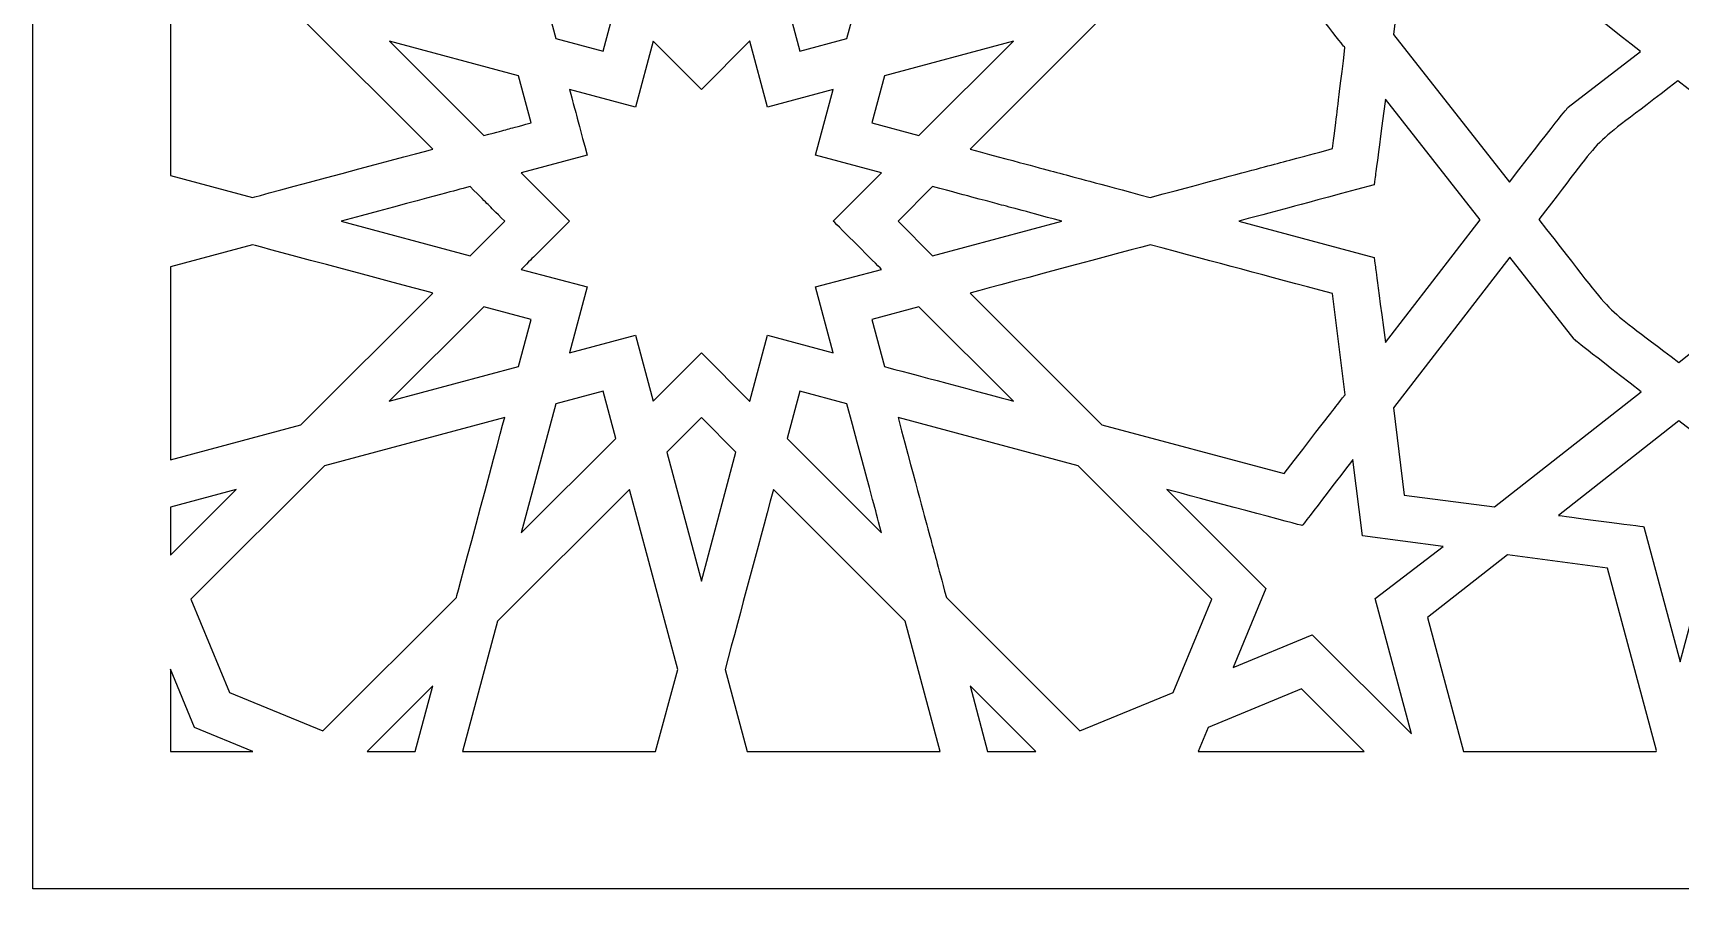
# Model space of a CAD drawing. Header units: millimetres. Extents: x -64 to 64, y -64 to 64.
# Drawn here: x -63.5 to 0, y -63.5 to -30.3 of the extents above; entities that cross this region are included whole.
import ezdxf

# ---------------------------------------------------------------- set-up
doc = ezdxf.new("R2010")
doc.units = ezdxf.units.MM
doc.header["$MEASUREMENT"] = 0
doc.layers.add('layer 1', color=7, linetype='Continuous')

msp = doc.modelspace()

# ---------------------------------------------------------------- linework, layer by layer
at = {"layer": 'layer 1', "color": 250}
for points, knots in [([(-63.5, 63.5), (-63.5, 58.4341), (-63.5, -58.5519), (-63.5, -63.3342), (-63.5, -63.3342), (-51.1634, -63.3342), (24.8624, -63.3342), (36.3756, -63.3342), (36.3756, -63.3342), (36.3756, -63.3342), (36.3312, -63.5), (36.3312, -63.5), (36.3312, -63.5), (36.3312, -63.5), (36.3315, -63.5), (36.3315, -63.5), (36.3315, -63.5), (36.3315, -63.5), (36.376, -63.3342), (36.376, -63.3342), (36.376, -63.3342), (39.6155, -63.3342), (60.3042, -63.3342), (63.5, -63.3342), (63.5, -63.3342), (63.5, -58.9044), (63.5, 59.0741), (63.5, 63.5), (63.5, 63.5), (61.6514, 63.5), (-60.1206, 63.5), (-63.5, 63.5)], [0, 0, 0, 0, 0.1111111, 0.1111111, 0.1111111, 0.1111111, 0.2222222, 0.2222222, 0.2222222, 0.2222222, 0.3333333, 0.3333333, 0.3333333, 0.3333333, 0.4444444, 0.4444444, 0.4444444, 0.4444444, 0.5555556, 0.5555556, 0.5555556, 0.5555556, 0.6666667, 0.6666667, 0.6666667, 0.6666667, 0.7777778, 0.7777778, 0.7777778, 0.7777778, 1, 1, 1, 1]), ([(-44.6758, -25.5834), (-44.6758, -25.5834), (-41.0329, -29.2213), (-41.0329, -29.2213), (-41.0329, -29.2213), (-41.0329, -29.2213), (-41.521, -31.0406), (-41.521, -31.0406), (-41.521, -31.0406), (-41.521, -31.0406), (-43.3426, -30.553), (-43.3426, -30.553), (-43.3426, -30.553), (-43.3426, -30.553), (-44.6758, -25.5834), (-44.6758, -25.5834)], [0, 0, 0, 0, 0.2, 0.2, 0.2, 0.2, 0.4, 0.4, 0.4, 0.4, 0.6, 0.6, 0.6, 0.6, 1, 1, 1, 1]), ([(-30.7846, -25.5838), (-31.2484, -27.3131), (-30.9758, -26.2971), (-32.1179, -30.553), (-32.1179, -30.553), (-32.1179, -30.553), (-33.9389, -31.0406), (-33.9389, -31.0406), (-33.9389, -31.0406), (-33.9389, -31.0406), (-34.4268, -29.2216), (-34.4268, -29.2216), (-34.4268, -29.2216), (-34.4268, -29.2216), (-30.7846, -25.5838), (-30.7846, -25.5838)], [0, 0, 0, 0, 0.2, 0.2, 0.2, 0.2, 0.4, 0.4, 0.4, 0.4, 0.6, 0.6, 0.6, 0.6, 1, 1, 1, 1]), ([(-6.5786, -36.0899), (-6.5786, -36.0899), (-11.0515, -30.3995), (-11.0515, -30.3995), (-11.0515, -30.3995), (-11.0515, -30.3995), (-10.6377, -27.0379), (-10.6377, -27.0379), (-10.6377, -27.0379), (-10.6377, -27.0379), (-7.2291, -26.5896), (-7.2291, -26.5896), (-7.2291, -26.5896), (-4.2788, -28.9031), (-5.5319, -27.9206), (-1.5286, -31.06), (-1.5286, -31.06), (-1.5286, -31.06), (-4.3145, -33.2088), (-4.3145, -33.2088), (-4.3145, -33.2088), (-4.3145, -33.2088), (-4.548, -33.4634), (-6.5786, -36.0899)], [0, 0, 0, 0, 0.1428571, 0.1428571, 0.1428571, 0.1428571, 0.2857143, 0.2857143, 0.2857143, 0.2857143, 0.4285714, 0.4285714, 0.4285714, 0.4285714, 0.5714286, 0.5714286, 0.5714286, 0.5714286, 0.7142857, 0.7142857, 0.7142857, 0.7142857, 1, 1, 1, 1]), ([(-27.372, -34.8262), (-27.372, -34.8262), (-22.2878, -29.7483), (-22.2878, -29.7483), (-22.2878, -29.7483), (-22.2878, -29.7483), (-15.3024, -27.879), (-15.3024, -27.879), (-15.3024, -27.879), (-13.0164, -30.7869), (-12.918, -30.9149), (-12.918, -30.9149), (-12.918, -30.9149), (-13.274, -33.8095), (-13.166, -32.9325), (-13.3964, -34.8036), (-13.3964, -34.8036), (-16.2394, -35.5646), (-14.8548, -35.1939), (-20.4265, -36.685), (-20.4265, -36.685), (-24.8334, -35.5057), (-22.9859, -36.0003), (-27.372, -34.8262)], [0, 0, 0, 0, 0.1428571, 0.1428571, 0.1428571, 0.1428571, 0.2857143, 0.2857143, 0.2857143, 0.2857143, 0.4285714, 0.4285714, 0.4285714, 0.4285714, 0.5714286, 0.5714286, 0.5714286, 0.5714286, 0.7142857, 0.7142857, 0.7142857, 0.7142857, 1, 1, 1, 1]), ([(-58.2018, -28.4022), (-58.2018, -28.4022), (-53.1724, -29.748), (-53.1724, -29.748), (-53.1724, -29.748), (-53.1724, -29.748), (-48.0872, -34.8262), (-48.0872, -34.8262), (-48.0872, -34.8262), (-48.1628, -34.8467), (-55.0012, -36.6765), (-55.0336, -36.6853), (-55.0336, -36.6853), (-55.0336, -36.6853), (-58.2018, -35.8372), (-58.2018, -35.8372), (-58.2018, -35.8372), (-58.2018, -35.8372), (-58.2018, -28.4022), (-58.2018, -28.4022)], [0, 0, 0, 0, 0.1666667, 0.1666667, 0.1666667, 0.1666667, 0.3333333, 0.3333333, 0.3333333, 0.3333333, 0.5, 0.5, 0.5, 0.5, 0.6666667, 0.6666667, 0.6666667, 0.6666667, 1, 1, 1, 1]), ([(-49.7597, -30.6616), (-49.7597, -30.6616), (-44.7844, -31.9933), (-44.7844, -31.9933), (-44.7844, -31.9933), (-44.7844, -31.9933), (-44.2964, -33.812), (-44.2964, -33.812), (-44.2964, -33.812), (-45.4496, -34.1206), (-44.9675, -33.9915), (-46.1177, -34.2992), (-46.1177, -34.2992), (-46.1177, -34.2992), (-49.7597, -30.6616), (-49.7597, -30.6616)], [0, 0, 0, 0, 0.2, 0.2, 0.2, 0.2, 0.4, 0.4, 0.4, 0.4, 0.6, 0.6, 0.6, 0.6, 1, 1, 1, 1]), ([(-37.7301, -42.6762), (-37.7301, -42.6762), (-39.5911, -44.535), (-39.5911, -44.535), (-39.5911, -44.535), (-39.5911, -44.535), (-40.2723, -41.9961), (-40.2723, -41.9961), (-40.2723, -41.9961), (-40.2723, -41.9961), (-42.8147, -42.6762), (-42.8147, -42.6762), (-42.8147, -42.6762), (-42.8147, -42.6762), (-42.1337, -40.1369), (-42.1337, -40.1369), (-42.1337, -40.1369), (-42.1337, -40.1369), (-44.6758, -39.4568), (-44.6758, -39.4568), (-44.6758, -39.4568), (-44.0191, -38.801), (-44.3469, -39.128), (-42.8149, -37.598), (-42.8149, -37.598), (-42.8149, -37.598), (-44.6758, -35.7391), (-44.6758, -35.7391), (-44.6758, -35.7391), (-44.6758, -35.7391), (-42.1337, -35.0591), (-42.1337, -35.0591), (-42.1337, -35.0591), (-42.6809, -33.0193), (-42.5359, -33.5598), (-42.8149, -32.52), (-42.8149, -32.52), (-42.8149, -32.52), (-40.2723, -33.2002), (-40.2723, -33.2002), (-40.2723, -33.2002), (-40.2723, -33.2002), (-39.5911, -30.6614), (-39.5911, -30.6614), (-39.5911, -30.6614), (-39.5911, -30.6614), (-37.7301, -32.52), (-37.7301, -32.52), (-37.7301, -32.52), (-37.7301, -32.52), (-35.869, -30.6614), (-35.869, -30.6614), (-35.869, -30.6614), (-35.869, -30.6614), (-35.8688, -30.662), (-35.8688, -30.662), (-35.8688, -30.662), (-35.8688, -30.662), (-35.8685, -30.6616), (-35.8685, -30.6616), (-35.8685, -30.6616), (-35.8685, -30.6616), (-35.1875, -33.2002), (-35.1875, -33.2002), (-35.1875, -33.2002), (-35.1875, -33.2002), (-32.6455, -32.52), (-32.6455, -32.52), (-32.6455, -32.52), (-32.6455, -32.52), (-33.3266, -35.0591), (-33.3266, -35.0591), (-33.3266, -35.0591), (-33.3266, -35.0591), (-30.7844, -35.7391), (-30.7844, -35.7391), (-30.7844, -35.7391), (-30.7844, -35.7391), (-30.7841, -35.7391), (-30.7841, -35.7391), (-30.7841, -35.7391), (-30.7841, -35.7391), (-32.6455, -37.598), (-32.6455, -37.598), (-32.6455, -37.598), (-32.4124, -37.8309), (-31.0174, -39.2239), (-30.7844, -39.4568), (-30.7844, -39.4568), (-30.7844, -39.4568), (-33.3266, -40.1369), (-33.3266, -40.1369), (-33.3266, -40.1369), (-33.3266, -40.1369), (-32.6455, -42.6762), (-32.6455, -42.6762), (-32.6455, -42.6762), (-32.6455, -42.6762), (-35.1875, -41.9961), (-35.1875, -41.9961), (-35.1875, -41.9961), (-35.1875, -41.9961), (-35.8685, -44.5339), (-35.8685, -44.5339), (-35.8685, -44.5339), (-35.8685, -44.5339), (-35.8688, -44.5339), (-35.8688, -44.5339), (-35.8688, -44.5339), (-35.8688, -44.5339), (-35.869, -44.5346), (-35.869, -44.5346), (-35.869, -44.5346), (-35.869, -44.5346), (-37.7301, -42.6762), (-37.7301, -42.6762)], [0, 0, 0, 0, 0.0333333, 0.0333333, 0.0333333, 0.0333333, 0.0666667, 0.0666667, 0.0666667, 0.0666667, 0.1, 0.1, 0.1, 0.1, 0.1333333, 0.1333333, 0.1333333, 0.1333333, 0.1666667, 0.1666667, 0.1666667, 0.1666667, 0.2, 0.2, 0.2, 0.2, 0.2333333, 0.2333333, 0.2333333, 0.2333333, 0.2666667, 0.2666667, 0.2666667, 0.2666667, 0.3, 0.3, 0.3, 0.3, 0.3333333, 0.3333333, 0.3333333, 0.3333333, 0.3666667, 0.3666667, 0.3666667, 0.3666667, 0.4, 0.4, 0.4, 0.4, 0.4333333, 0.4333333, 0.4333333, 0.4333333, 0.4666667, 0.4666667, 0.4666667, 0.4666667, 0.5, 0.5, 0.5, 0.5, 0.5333333, 0.5333333, 0.5333333, 0.5333333, 0.5666667, 0.5666667, 0.5666667, 0.5666667, 0.6, 0.6, 0.6, 0.6, 0.6333333, 0.6333333, 0.6333333, 0.6333333, 0.6666667, 0.6666667, 0.6666667, 0.6666667, 0.7, 0.7, 0.7, 0.7, 0.7333333, 0.7333333, 0.7333333, 0.7333333, 0.7666667, 0.7666667, 0.7666667, 0.7666667, 0.8, 0.8, 0.8, 0.8, 0.8333333, 0.8333333, 0.8333333, 0.8333333, 0.8666667, 0.8666667, 0.8666667, 0.8666667, 0.9, 0.9, 0.9, 0.9, 0.9333333, 0.9333333, 0.9333333, 0.9333333, 1, 1, 1, 1]), ([(-30.6758, -31.9931), (-30.6758, -31.9931), (-25.6999, -30.6616), (-25.6999, -30.6616), (-25.6999, -30.6616), (-25.6999, -30.6616), (-29.3424, -34.2992), (-29.3424, -34.2992), (-29.3424, -34.2992), (-29.3424, -34.2992), (-31.1639, -33.812), (-31.1639, -33.812), (-31.1639, -33.812), (-31.1639, -33.812), (-30.6758, -31.9931), (-30.6758, -31.9931)], [0, 0, 0, 0, 0.2, 0.2, 0.2, 0.2, 0.4, 0.4, 0.4, 0.4, 0.6, 0.6, 0.6, 0.6, 1, 1, 1, 1]), ([(-5.4416, -37.5356), (-2.594, -33.8522), (-3.8146, -35.0693), (-0.084, -32.1928), (-0.084, -32.1928), (4.2855, -35.6193), (3.0748, -34.4435), (5.4642, -37.5349), (5.4642, -37.5349), (2.4797, -41.3315), (3.7377, -40.0745), (-0.0522, -43.0463), (-0.0522, -43.0463), (-3.3524, -40.5016), (-2.1262, -41.753), (-5.4416, -37.5356)], [0, 0, 0, 0, 0.2, 0.2, 0.2, 0.2, 0.4, 0.4, 0.4, 0.4, 0.6, 0.6, 0.6, 0.6, 1, 1, 1, 1]), ([(-11.7888, -36.1996), (-11.702, -35.4926), (-11.7782, -36.0799), (-11.3584, -32.8952), (-11.3584, -32.8952), (-11.3584, -32.8952), (-7.7033, -37.5448), (-7.7033, -37.5448), (-7.7033, -37.5448), (-7.7033, -37.5448), (-11.3616, -42.2768), (-11.3616, -42.2768), (-11.3616, -42.2768), (-11.8029, -38.9304), (-11.6946, -39.7676), (-11.7895, -38.9964), (-11.7895, -38.9964), (-11.7895, -38.9964), (-17.0148, -37.598), (-17.0148, -37.598), (-17.0148, -37.598), (-14.901, -37.0324), (-15.7131, -37.2497), (-11.7888, -36.1996)], [0, 0, 0, 0, 0.1428571, 0.1428571, 0.1428571, 0.1428571, 0.2857143, 0.2857143, 0.2857143, 0.2857143, 0.4285714, 0.4285714, 0.4285714, 0.4285714, 0.5714286, 0.5714286, 0.5714286, 0.5714286, 0.7142857, 0.7142857, 0.7142857, 0.7142857, 1, 1, 1, 1]), ([(-46.6455, -36.2663), (-45.7856, -37.1253), (-46.0892, -36.8219), (-45.3122, -37.598), (-45.3122, -37.598), (-45.3122, -37.598), (-46.6451, -38.9295), (-46.6451, -38.9295), (-46.6451, -38.9295), (-46.6451, -38.9295), (-51.6212, -37.598), (-51.6212, -37.598), (-51.6212, -37.598), (-47.2128, -36.4182), (-47.4806, -36.4899), (-46.6455, -36.2663)], [0, 0, 0, 0, 0.2, 0.2, 0.2, 0.2, 0.4, 0.4, 0.4, 0.4, 0.6, 0.6, 0.6, 0.6, 1, 1, 1, 1]), ([(-28.8145, -36.2663), (-25.673, -37.107), (-26.9981, -36.7524), (-23.8386, -37.598), (-23.8386, -37.598), (-23.8386, -37.598), (-28.8149, -38.9295), (-28.8149, -38.9295), (-28.8149, -38.9295), (-28.8149, -38.9295), (-30.148, -37.598), (-30.148, -37.598), (-30.148, -37.598), (-30.148, -37.598), (-28.8145, -36.2663), (-28.8145, -36.2663)], [0, 0, 0, 0, 0.2, 0.2, 0.2, 0.2, 0.4, 0.4, 0.4, 0.4, 0.6, 0.6, 0.6, 0.6, 1, 1, 1, 1]), ([(-55.0333, -38.5109), (-54.8189, -38.5685), (-48.3022, -40.3126), (-48.0876, -40.3702), (-48.0876, -40.3702), (-48.0876, -40.3702), (-53.1724, -45.448), (-53.1724, -45.448), (-53.1724, -45.448), (-53.1724, -45.448), (-58.2018, -46.7939), (-58.2018, -46.7939), (-58.2018, -46.7939), (-58.2018, -46.7939), (-58.2018, -39.3591), (-58.2018, -39.3591), (-58.2018, -39.3591), (-58.2018, -39.3591), (-55.0333, -38.5109), (-55.0333, -38.5109)], [0, 0, 0, 0, 0.1666667, 0.1666667, 0.1666667, 0.1666667, 0.3333333, 0.3333333, 0.3333333, 0.3333333, 0.5, 0.5, 0.5, 0.5, 0.6666667, 0.6666667, 0.6666667, 0.6666667, 1, 1, 1, 1]), ([(-15.2658, -47.3272), (-15.2658, -47.3272), (-22.2874, -45.4477), (-22.2874, -45.4477), (-22.2874, -45.4477), (-22.2874, -45.4477), (-27.372, -40.3698), (-27.372, -40.3698), (-27.372, -40.3698), (-27.0422, -40.2816), (-20.7387, -38.5946), (-20.4265, -38.5109), (-20.4265, -38.5109), (-17.6883, -39.2436), (-16.0965, -39.6699), (-13.3971, -40.3924), (-13.3971, -40.3924), (-13.3971, -40.3924), (-12.917, -44.2892), (-12.917, -44.2892), (-12.917, -44.2892), (-13.493, -45.0346), (-13.0306, -44.4362), (-15.2658, -47.3272)], [0, 0, 0, 0, 0.1428571, 0.1428571, 0.1428571, 0.1428571, 0.2857143, 0.2857143, 0.2857143, 0.2857143, 0.4285714, 0.4285714, 0.4285714, 0.4285714, 0.5714286, 0.5714286, 0.5714286, 0.5714286, 0.7142857, 0.7142857, 0.7142857, 0.7142857, 1, 1, 1, 1]), ([(-1.4961, -44.1791), (-1.4961, -44.1791), (-7.155, -48.6166), (-7.155, -48.6166), (-7.155, -48.6166), (-7.155, -48.6166), (-10.638, -48.1587), (-10.638, -48.1587), (-10.638, -48.1587), (-10.638, -48.1587), (-11.0525, -44.7935), (-11.0525, -44.7935), (-11.0525, -44.7935), (-11.0525, -44.7935), (-6.5663, -38.9901), (-6.5663, -38.9901), (-6.5663, -38.9901), (-6.5663, -38.9901), (-4.0809, -42.1517), (-4.0809, -42.1517), (-4.0809, -42.1517), (-4.0809, -42.1517), (-3.9038, -42.3224), (-1.4961, -44.1791)], [0, 0, 0, 0, 0.1428571, 0.1428571, 0.1428571, 0.1428571, 0.2857143, 0.2857143, 0.2857143, 0.2857143, 0.4285714, 0.4285714, 0.4285714, 0.4285714, 0.5714286, 0.5714286, 0.5714286, 0.5714286, 0.7142857, 0.7142857, 0.7142857, 0.7142857, 1, 1, 1, 1]), ([(-46.1177, -40.8965), (-46.1177, -40.8965), (-44.2964, -41.384), (-44.2964, -41.384), (-44.2964, -41.384), (-44.2964, -41.384), (-44.7844, -43.2033), (-44.7844, -43.2033), (-44.7844, -43.2033), (-44.7844, -43.2033), (-49.7605, -44.5346), (-49.7605, -44.5346), (-49.7605, -44.5346), (-49.7605, -44.5346), (-46.1177, -40.8965), (-46.1177, -40.8965)], [0, 0, 0, 0, 0.2, 0.2, 0.2, 0.2, 0.4, 0.4, 0.4, 0.4, 0.6, 0.6, 0.6, 0.6, 1, 1, 1, 1]), ([(-30.6758, -43.2033), (-30.6758, -43.2033), (-31.1639, -41.384), (-31.1639, -41.384), (-31.1639, -41.384), (-31.1639, -41.384), (-29.3426, -40.8969), (-29.3426, -40.8969), (-29.3426, -40.8969), (-29.3426, -40.8969), (-25.6995, -44.5346), (-25.6995, -44.5346), (-25.6995, -44.5346), (-26.701, -44.2669), (-29.8736, -43.4177), (-30.6758, -43.2033)], [0, 0, 0, 0, 0.2, 0.2, 0.2, 0.2, 0.4, 0.4, 0.4, 0.4, 0.6, 0.6, 0.6, 0.6, 1, 1, 1, 1]), ([(-43.3419, -44.6433), (-43.3419, -44.6433), (-41.521, -44.1558), (-41.521, -44.1558), (-41.521, -44.1558), (-41.521, -44.1558), (-41.0329, -45.9751), (-41.0329, -45.9751), (-41.0329, -45.9751), (-41.0329, -45.9751), (-44.6755, -49.6118), (-44.6755, -49.6118), (-44.6755, -49.6118), (-44.6755, -49.6118), (-43.3419, -44.6433), (-43.3419, -44.6433)], [0, 0, 0, 0, 0.2, 0.2, 0.2, 0.2, 0.4, 0.4, 0.4, 0.4, 0.6, 0.6, 0.6, 0.6, 1, 1, 1, 1]), ([(-30.7846, -49.6121), (-30.7846, -49.6121), (-34.4268, -45.9744), (-34.4268, -45.9744), (-34.4268, -45.9744), (-34.4268, -45.9744), (-33.9389, -44.1558), (-33.9389, -44.1558), (-33.9389, -44.1558), (-33.9389, -44.1558), (-32.1179, -44.6433), (-32.1179, -44.6433), (-32.1179, -44.6433), (-30.8892, -49.222), (-31.1558, -48.2283), (-30.7846, -49.6121)], [0, 0, 0, 0, 0.2, 0.2, 0.2, 0.2, 0.4, 0.4, 0.4, 0.4, 0.6, 0.6, 0.6, 0.6, 1, 1, 1, 1]), ([(-52.2587, -47.0295), (-52.2587, -47.0295), (-45.3122, -45.1707), (-45.3122, -45.1707), (-45.3122, -45.1707), (-45.3125, -45.1714), (-47.1731, -52.1071), (-47.1731, -52.1071), (-47.1731, -52.1071), (-47.1731, -52.1071), (-52.3242, -57.2506), (-52.3242, -57.2506), (-52.3242, -57.2506), (-52.3242, -57.2506), (-55.9198, -55.7635), (-55.9198, -55.7635), (-55.9198, -55.7635), (-55.9198, -55.7635), (-57.4087, -52.1729), (-57.4087, -52.1729), (-57.4087, -52.1729), (-57.4087, -52.1729), (-52.2587, -47.0295), (-52.2587, -47.0295)], [0, 0, 0, 0, 0.1428571, 0.1428571, 0.1428571, 0.1428571, 0.2857143, 0.2857143, 0.2857143, 0.2857143, 0.4285714, 0.4285714, 0.4285714, 0.4285714, 0.5714286, 0.5714286, 0.5714286, 0.5714286, 0.7142857, 0.7142857, 0.7142857, 0.7142857, 1, 1, 1, 1]), ([(-39.0631, -46.502), (-39.0631, -46.502), (-37.7301, -45.1703), (-37.7301, -45.1703), (-37.7301, -45.1703), (-37.7301, -45.1703), (-36.3968, -46.5018), (-36.3968, -46.5018), (-36.3968, -46.5018), (-36.3968, -46.5018), (-37.73, -51.4714), (-37.73, -51.4714), (-37.73, -51.4714), (-37.73, -51.4714), (-39.0631, -46.502), (-39.0631, -46.502)], [0, 0, 0, 0, 0.2, 0.2, 0.2, 0.2, 0.4, 0.4, 0.4, 0.4, 0.6, 0.6, 0.6, 0.6, 1, 1, 1, 1]), ([(-28.2864, -52.1071), (-29.0163, -49.3875), (-28.6323, -50.8183), (-30.1476, -45.1703), (-30.1476, -45.1703), (-30.1476, -45.1703), (-23.2022, -47.0289), (-23.2022, -47.0289), (-23.2022, -47.0289), (-23.2022, -47.0289), (-18.052, -52.1729), (-18.052, -52.1729), (-18.052, -52.1729), (-18.052, -52.1729), (-19.5414, -55.7635), (-19.5414, -55.7635), (-19.5414, -55.7635), (-19.5414, -55.7635), (-23.1359, -57.2506), (-23.1359, -57.2506), (-23.1359, -57.2506), (-23.1359, -57.2506), (-28.2864, -52.1071), (-28.2864, -52.1071)], [0, 0, 0, 0, 0.1428571, 0.1428571, 0.1428571, 0.1428571, 0.2857143, 0.2857143, 0.2857143, 0.2857143, 0.4285714, 0.4285714, 0.4285714, 0.4285714, 0.5714286, 0.5714286, 0.5714286, 0.5714286, 0.7142857, 0.7142857, 0.7142857, 0.7142857, 1, 1, 1, 1]), ([(-1.3991, -49.3765), (-1.4192, -49.3737), (-4.6683, -48.9465), (-4.6884, -48.9441), (-4.6884, -48.9441), (-4.6884, -48.9441), (-0.0416, -45.3003), (-0.0416, -45.3003), (-0.0416, -45.3003), (-0.0416, -45.3003), (4.6849, -48.945), (4.6849, -48.945), (4.6849, -48.945), (1.5169, -49.3613), (2.1594, -49.2785), (1.4002, -49.372), (1.4002, -49.372), (1.4002, -49.372), (0, -54.5906), (0, -54.5906), (0, -54.5906), (0, -54.5906), (-1.3991, -49.3765), (-1.3991, -49.3765)], [0, 0, 0, 0, 0.1428571, 0.1428571, 0.1428571, 0.1428571, 0.2857143, 0.2857143, 0.2857143, 0.2857143, 0.4285714, 0.4285714, 0.4285714, 0.4285714, 0.5714286, 0.5714286, 0.5714286, 0.5714286, 0.7142857, 0.7142857, 0.7142857, 0.7142857, 1, 1, 1, 1]), ([(-17.2332, -54.809), (-17.2332, -54.809), (-15.9685, -51.7586), (-15.9685, -51.7586), (-15.9685, -51.7586), (-15.9685, -51.7586), (-19.7901, -47.9421), (-19.7901, -47.9421), (-19.7901, -47.9421), (-18.6376, -48.2505), (-14.5658, -49.3342), (-14.5658, -49.3342), (-14.5658, -49.3342), (-14.5658, -49.3342), (-12.6467, -46.8369), (-12.609, -46.7879), (-12.609, -46.7879), (-12.609, -46.7879), (-12.2467, -49.7283), (-12.2467, -49.7283), (-12.2467, -49.7283), (-12.2467, -49.7283), (-9.1366, -50.1378), (-9.1366, -50.1378), (-9.1366, -50.1378), (-9.1366, -50.1378), (-11.756, -52.1483), (-11.756, -52.1483), (-11.756, -52.1483), (-11.756, -52.1483), (-10.3576, -57.3621), (-10.3576, -57.3621), (-10.3576, -57.3621), (-10.3576, -57.3621), (-14.1788, -53.5453), (-14.1788, -53.5453), (-14.1788, -53.5453), (-14.1788, -53.5453), (-17.2332, -54.809), (-17.2332, -54.809)], [0, 0, 0, 0, 0.0909091, 0.0909091, 0.0909091, 0.0909091, 0.1818182, 0.1818182, 0.1818182, 0.1818182, 0.2727273, 0.2727273, 0.2727273, 0.2727273, 0.3636364, 0.3636364, 0.3636364, 0.3636364, 0.4545455, 0.4545455, 0.4545455, 0.4545455, 0.5454545, 0.5454545, 0.5454545, 0.5454545, 0.6363636, 0.6363636, 0.6363636, 0.6363636, 0.7272727, 0.7272727, 0.7272727, 0.7272727, 0.8181818, 0.8181818, 0.8181818, 0.8181818, 1, 1, 1, 1]), ([(-58.2018, -48.6195), (-58.2018, -48.6195), (-55.6701, -47.9421), (-55.6701, -47.9421), (-55.6701, -47.9421), (-55.6701, -47.9421), (-58.2018, -50.4701), (-58.2018, -50.4701), (-58.2018, -50.4701), (-58.2018, -50.4701), (-58.2018, -48.6195), (-58.2018, -48.6195)], [0, 0, 0, 0, 0.25, 0.25, 0.25, 0.25, 0.5, 0.5, 0.5, 0.5, 1, 1, 1, 1]), ([(-46.9379, -58.0428), (-46.9379, -58.0428), (-45.5902, -53.0204), (-45.5902, -53.0204), (-45.5902, -53.0204), (-45.5902, -53.0204), (-40.5055, -47.9425), (-40.5055, -47.9425), (-40.5055, -47.9425), (-40.5055, -47.9425), (-38.6442, -54.8789), (-38.6442, -54.8789), (-38.6442, -54.8789), (-38.6442, -54.8789), (-39.4932, -58.0428), (-39.4932, -58.0428), (-39.4932, -58.0428), (-39.4932, -58.0428), (-46.9379, -58.0428), (-46.9379, -58.0428)], [0, 0, 0, 0, 0.1666667, 0.1666667, 0.1666667, 0.1666667, 0.3333333, 0.3333333, 0.3333333, 0.3333333, 0.5, 0.5, 0.5, 0.5, 0.6666667, 0.6666667, 0.6666667, 0.6666667, 1, 1, 1, 1]), ([(-36.8161, -54.8789), (-36.1654, -52.4545), (-35.606, -50.3696), (-34.9548, -47.9425), (-34.9548, -47.9425), (-34.9548, -47.9425), (-29.8699, -53.02), (-29.8699, -53.02), (-29.8699, -53.02), (-29.8699, -53.02), (-28.5224, -58.0428), (-28.5224, -58.0428), (-28.5224, -58.0428), (-28.5224, -58.0428), (-35.9669, -58.0428), (-35.9669, -58.0428), (-35.9669, -58.0428), (-35.9669, -58.0428), (-36.8161, -54.8789), (-36.8161, -54.8789)], [0, 0, 0, 0, 0.1666667, 0.1666667, 0.1666667, 0.1666667, 0.3333333, 0.3333333, 0.3333333, 0.3333333, 0.5, 0.5, 0.5, 0.5, 0.6666667, 0.6666667, 0.6666667, 0.6666667, 1, 1, 1, 1]), ([(-8.3464, -58.0428), (-8.3464, -58.0428), (-9.7314, -52.8803), (-9.7314, -52.8803), (-9.7314, -52.8803), (-9.7314, -52.8803), (-6.652, -50.4653), (-6.652, -50.4653), (-6.652, -50.4653), (-6.652, -50.4653), (-2.7996, -50.9714), (-2.7996, -50.9714), (-2.7996, -50.9714), (-2.7996, -50.9714), (-0.914, -57.9985), (-0.914, -57.9985), (-0.914, -57.9985), (-0.914, -57.9985), (-0.926, -58.0428), (-0.926, -58.0428), (-0.926, -58.0428), (-0.926, -58.0428), (-8.3464, -58.0428), (-8.3464, -58.0428)], [0, 0, 0, 0, 0.1428571, 0.1428571, 0.1428571, 0.1428571, 0.2857143, 0.2857143, 0.2857143, 0.2857143, 0.4285714, 0.4285714, 0.4285714, 0.4285714, 0.5714286, 0.5714286, 0.5714286, 0.5714286, 0.7142857, 0.7142857, 0.7142857, 0.7142857, 1, 1, 1, 1]), ([(-58.2018, -58.0428), (-58.2018, -58.0428), (-58.2018, -54.8703), (-58.2018, -54.8703), (-58.2018, -54.8703), (-58.2018, -54.8703), (-57.2715, -57.114), (-57.2715, -57.114), (-57.2715, -57.114), (-57.2715, -57.114), (-55.0249, -58.0428), (-55.0249, -58.0428), (-55.0249, -58.0428), (-55.0249, -58.0428), (-58.2018, -58.0428), (-58.2018, -58.0428)], [0, 0, 0, 0, 0.2, 0.2, 0.2, 0.2, 0.4, 0.4, 0.4, 0.4, 0.6, 0.6, 0.6, 0.6, 1, 1, 1, 1]), ([(-48.0872, -55.5139), (-48.0872, -55.5139), (-48.7659, -58.0428), (-48.7659, -58.0428), (-48.7659, -58.0428), (-48.7659, -58.0428), (-50.6198, -58.0428), (-50.6198, -58.0428), (-50.6198, -58.0428), (-50.6198, -58.0428), (-48.0872, -55.5139), (-48.0872, -55.5139)], [0, 0, 0, 0, 0.25, 0.25, 0.25, 0.25, 0.5, 0.5, 0.5, 0.5, 1, 1, 1, 1]), ([(-26.6943, -58.0428), (-26.6943, -58.0428), (-27.3727, -55.5141), (-27.3727, -55.5141), (-27.3727, -55.5141), (-27.3727, -55.5141), (-24.8405, -58.0428), (-24.8405, -58.0428), (-24.8405, -58.0428), (-24.8405, -58.0428), (-26.6943, -58.0428), (-26.6943, -58.0428)], [0, 0, 0, 0, 0.25, 0.25, 0.25, 0.25, 0.5, 0.5, 0.5, 0.5, 1, 1, 1, 1]), ([(-18.5745, -58.0428), (-18.5745, -58.0428), (-18.1889, -57.1133), (-18.1889, -57.1133), (-18.1889, -57.1133), (-18.1889, -57.1133), (-14.5937, -55.626), (-14.5937, -55.626), (-14.5937, -55.626), (-14.5937, -55.626), (-12.1737, -58.0428), (-12.1737, -58.0428), (-12.1737, -58.0428), (-12.1737, -58.0428), (-18.5745, -58.0428), (-18.5745, -58.0428)], [0, 0, 0, 0, 0.2, 0.2, 0.2, 0.2, 0.4, 0.4, 0.4, 0.4, 0.6, 0.6, 0.6, 0.6, 1, 1, 1, 1])]:
    msp.add_open_spline(points, degree=3, knots=knots, dxfattribs=at)

doc.saveas('drawing.dxf')
